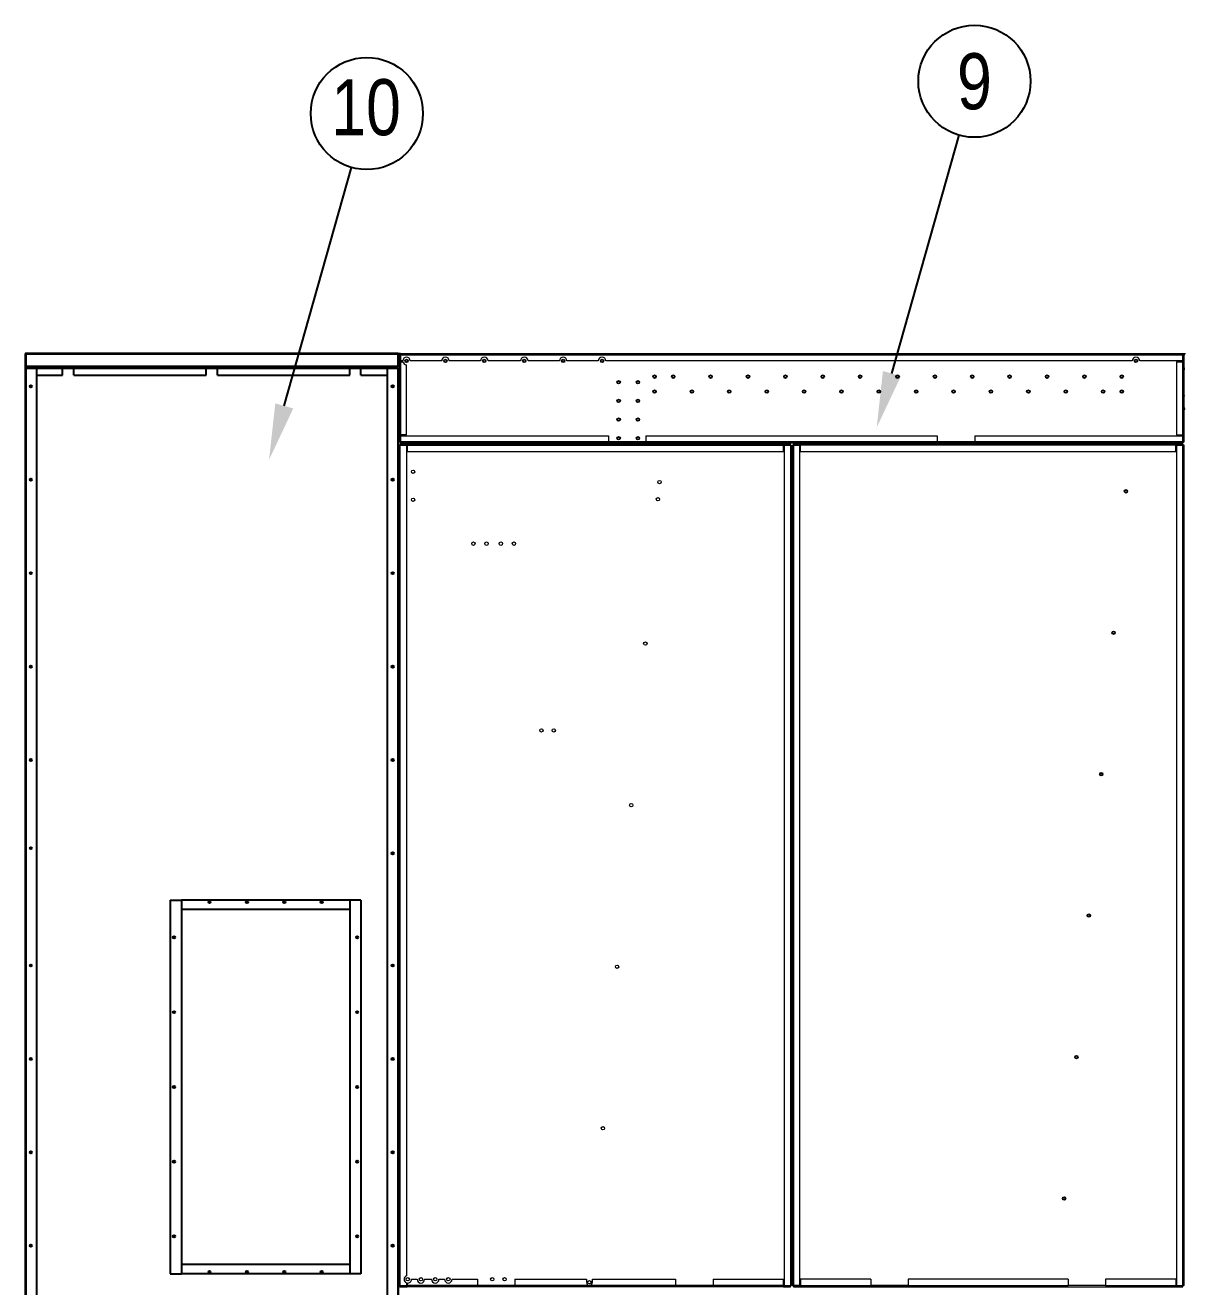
# Model space of a CAD drawing. Header units: millimetres. Extents: x -17070 to 42149, y -291348 to 30242.
# Drawn here: x 22335 to 25437, y 17532 to 20909 of the extents above; entities that cross this region are included whole.
import ezdxf
from ezdxf.enums import TextEntityAlignment as Align

# ---------------------------------------------------------------- set-up
doc = ezdxf.new("R2010")
doc.units = ezdxf.units.MM
doc.linetypes.add('HIDDEN', pattern=[0.375, 0.25, -0.125])
for name, color, linetype in [('냉각탑_dim', 1, 'Continuous'), ('냉각탑_text', 3, 'Continuous'), ('숨은선', 5, 'HIDDEN')]:
    doc.layers.add(name, color=color, linetype=linetype)
doc.styles.get("Standard").update_dxf_attribs({"font": 'arial.ttf'})

# ---------------------------------------------------------------- blocks, each defined once
blk = doc.blocks.new('A$C61556EF2')
for p, q in [((0, 998), (1450, 998)), ((0, 0), (0, 998)), ((1450, 998), (2900, 998)), ((2900, 0), (2900, 998)), ((2880, 968), (2900, 968)), ((1425, 898), (2425, 898)), ((1425, 898), (1425, 868)), ((2425, 898), (2425, 868)), ((1425, 868), (1425, 418)), ((1425, 868), (2425, 868)), ((1450, 868), (2425, 868)), ((1450, 868), (1450, 418)), ((2400, 868), (2400, 418)), ((2425, 868), (2425, 418)), ((2880, 868), (2900, 868)), ((1425, 418), (2425, 418)), ((1425, 388), (1425, 418)), ((1450, 418), (2425, 418)), ((2425, 388), (2425, 418)), ((1425, 388), (2425, 388)), ((0, 0), (1450, 0)), ((1450, 0), (2900, 0)), ((2880, 30), (2900, 30))]:
    blk.add_line(p, q)
at = {"color": 5}
for p, q in [((0, 968), (1450, 968)), ((0, 968), (20, 968)), ((20, 898), (20, 968)), ((1450, 968), (2900, 968)), ((2880, 898), (2880, 968)), ((20, 898), (0, 898)), ((1.6, 868), (1.6, 898)), ((2880, 898), (2900, 898)), ((2898.4, 868), (2898.4, 898)), ((20, 868), (0, 868)), ((20, 514), (20, 868)), ((2880, 514), (2880, 868)), ((20, 514), (0, 514)), ((1.6, 484), (1.6, 514)), ((2880, 514), (2900, 514)), ((2898.4, 484), (2898.4, 514)), ((20, 484), (0, 484)), ((20, 130), (20, 484)), ((2880, 130), (2880, 484)), ((2880, 484), (2900, 484)), ((20, 130), (0, 130)), ((1.6, 100), (1.6, 130)), ((2880, 130), (2900, 130)), ((2898.4, 100), (2898.4, 130)), ((20, 100), (0, 100)), ((20, 30), (20, 100)), ((20, 30), (20, 100)), ((2880, 30), (2880, 100)), ((2880, 30), (2880, 100)), ((2880, 100), (2900, 100)), ((0, 30), (1450, 30)), ((1450, 30), (2900, 30))]:
    blk.add_line(p, q, dxfattribs=at)
for centre in [(50, 983), (300, 983), (550, 983), (800, 983), (1050, 983), (1300, 983), (1600, 983), (1850, 983), (2100, 983), (2350, 983), (2600, 983), (2850, 983), (1525, 888), (1725, 888), (1925, 888), (2125, 888), (2325, 888), (1430, 793), (2420, 793), (1430, 693), (2420, 693), (1430, 593), (2420, 593), (1430, 493), (2420, 493), (1525, 398), (1725, 398), (1925, 398), (2125, 398), (2325, 398), (50, 15), (300, 15), (550, 15), (800, 15), (1050, 15), (1286, 15), (1600, 15), (1850, 15), (2100, 15), (2350, 15), (2600, 15), (2850, 15)]:
    blk.add_circle(centre, 3)
at = {"layer": '숨은선', "ltscale": 4}
for p, q in [((0, 996.4), (1450, 996.4)), ((1.6, 898), (1.6, 998)), ((1450, 996.4), (2898.4, 996.4)), ((2898.4, 898), (2898.4, 998)), ((1.6, 514), (1.6, 868)), ((2898.4, 514), (2898.4, 868)), ((1.6, 30), (1.6, 484)), ((2898.4, 30), (2898.4, 484)), ((1.6, 1.6), (1.6, 100)), ((2898.4, 1.6), (2898.4, 100)), ((0, 1.6), (1450, 1.6)), ((1450, 1.6), (2898.4, 1.6))]:
    blk.add_line(p, q, dxfattribs=at)
blk = doc.blocks.new('A$C42073BE0')
for p, q in [((0, 998), (0, 0)), ((0, 998), (36, 998)), ((36, 998), (36, 0)), ((0, 0), (36, 0))]:
    blk.add_line(p, q)
at = {"layer": '숨은선', "ltscale": 4}
for p, q in [((1.6, 996.4), (34.4, 996.4)), ((1.6, 996.4), (1.6, 0)), ((34.4, 996.4), (34.4, 0)), ((1.6, 1.6), (34.4, 1.6))]:
    blk.add_line(p, q, dxfattribs=at)
blk = doc.blocks.new('1')
at = {"color": 0, "lineweight": 20}
for p, q in [((22334.6, 16881.6), (22334.6, 20029.9)), ((23334.6, 20029.9), (22334.6, 20029.9)), ((23338.2, 20029.9), (23334.6, 20029.9))]:
    blk.add_line(p, q, dxfattribs=at)
at = {"color": 7, "lineweight": 20, "ltscale": 0.001111}
for p, q in [((23336.6, 20026.4), (23334.6, 20026.4)), ((25434.6, 20026.4), (25432.6, 20026.4)), ((23338.1, 20009.9), (23338.1, 20007.9)), ((25434.6, 19991), (25436.6, 19991)), ((25434.6, 19987.9), (25436.6, 19987.9)), ((23334.6, 19793.4), (23336.6, 19793.4)), ((23338.1, 19811.9), (23338.1, 19809.9)), ((23884.1, 19789.9), (23884.1, 19787.9)), ((23895.6, 19789.9), (23895.6, 19787.9)), ((23899.1, 19787.9), (23899.1, 19789.9)), ((23901.1, 19787.9), (23901.1, 19789.9)), ((23902.6, 19789.9), (23902.6, 19787.9)), ((23998.6, 19789.9), (23998.6, 19787.9)), ((24000.6, 19787.9), (24000.6, 19789.9)), ((24002.6, 19787.9), (24002.6, 19789.9)), ((24047.6, 19787.9), (24047.6, 19789.9)), ((24049.6, 19787.9), (24049.6, 19789.9)), ((24051.6, 19789.9), (24051.6, 19787.9)), ((24053.6, 19789.9), (24053.6, 19787.9)), ((25279.6, 19789.9), (25279.6, 19787.9)), ((25281.6, 19787.9), (25281.6, 19789.9)), ((25432.6, 19793.4), (25434.6, 19793.4)), ((24384.6, 19783.9), (24386.6, 19783.9)), ((24384.6, 19757.4), (24386.6, 19757.4)), ((24384.6, 19753.9), (24386.6, 19753.9)), ((24386.6, 19735.9), (24384.6, 19735.9))]:
    blk.add_line(p, q, dxfattribs=at)
at = {"color": 7, "lineweight": 20, "ltscale": 0.010278}
for p, q in [((23334.6, 20026.4), (23334.6, 20007.9)), ((23336.6, 20007.9), (23336.6, 20026.4)), ((25431.1, 20007.9), (25431.1, 20026.4)), ((25432.6, 20026.4), (25432.6, 20007.9)), ((25434.6, 20007.9), (25434.6, 20026.4)), ((23334.6, 19811.9), (23334.6, 19793.4)), ((23336.6, 19793.4), (23336.6, 19811.9)), ((23356.2, 19787.9), (23337.7, 19787.9)), ((24381.5, 19787.9), (24363, 19787.9)), ((24408.2, 19787.9), (24389.7, 19787.9)), ((25431.5, 19787.9), (25413, 19787.9)), ((25431.1, 19793.4), (25431.1, 19811.9)), ((25432.6, 19811.9), (25432.6, 19793.4)), ((25434.6, 19793.4), (25434.6, 19811.9)), ((23337.7, 19786.3), (23356.2, 19786.3)), ((23337.7, 19784.8), (23356.2, 19784.8)), ((24363, 19786.3), (24381.5, 19786.3)), ((24363, 19784.8), (24381.5, 19784.8)), ((24389.7, 19786.3), (24408.2, 19786.3)), ((24389.7, 19784.8), (24408.2, 19784.8)), ((25413, 19786.3), (25431.5, 19786.3)), ((25413, 19784.8), (25431.5, 19784.8)), ((23356.2, 17533.5), (23337.7, 17533.5)), ((23337.7, 17531.9), (23356.2, 17531.9)), ((24381.5, 17533.5), (24363, 17533.5)), ((24363, 17531.9), (24381.5, 17531.9)), ((24408.2, 17533.5), (24389.7, 17533.5)), ((24389.7, 17531.9), (24408.2, 17531.9)), ((25431.5, 17533.5), (25413, 17533.5)), ((25413, 17531.9), (25431.5, 17531.9))]:
    blk.add_line(p, q, dxfattribs=at)
at = {"color": 7, "lineweight": 20, "ltscale": 0.000833333}
for p, q in [((23338.1, 20026.4), (23336.6, 20026.4)), ((25431.1, 20026.4), (25432.6, 20026.4)), ((23338.1, 19793.4), (23336.6, 19793.4)), ((25431.1, 19793.4), (25432.6, 19793.4)), ((23337.7, 19784.8), (23337.7, 19786.3)), ((24381.5, 19784.8), (24381.5, 19786.3)), ((24389.7, 19784.8), (24389.7, 19786.3)), ((25431.5, 19784.8), (25431.5, 19786.3)), ((23337.7, 17535), (23337.7, 17533.5)), ((24381.5, 17535), (24381.5, 17533.5)), ((24389.7, 17535), (24389.7, 17533.5)), ((25431.5, 17535), (25431.5, 17533.5))]:
    blk.add_line(p, q, dxfattribs=at)
at = {"color": 7, "lineweight": 20}
for p, q in [((23338.1, 20029.9), (25431.1, 20029.9)), ((23338.1, 20026.4), (25431.1, 20026.4)), ((25296.1, 20009.9), (23887.6, 20009.9)), ((25431.1, 19789.9), (23338.1, 19789.9)), ((23356.2, 19787.9), (24363, 19787.9)), ((25413, 19787.9), (24408.2, 19787.9)), ((23334.6, 17535), (23334.6, 19784.8)), ((23337.7, 17535), (23337.7, 19784.8)), ((23354.6, 19784.8), (23354.6, 17561.3)), ((23356.2, 19784.8), (24363, 19784.8)), ((23356.2, 19767.9), (24363, 19767.9)), ((24364.6, 19784.8), (24364.6, 17535)), ((24381.5, 19784.8), (24381.5, 17535)), ((24384.6, 19784.8), (24384.6, 17535)), ((24386.6, 19784.8), (24386.6, 17535)), ((24389.7, 19784.8), (24389.7, 17535)), ((24406.6, 17535), (24406.6, 19784.8)), ((25413, 19784.8), (24408.2, 19784.8)), ((24408.2, 19767.9), (25413, 19767.9)), ((25414.6, 19784.8), (25414.6, 17535)), ((25431.5, 17535), (25431.5, 19784.8)), ((25434.6, 17535), (25434.6, 19784.8)), ((24363, 17531.9), (23356.2, 17531.9)), ((24408.2, 17531.9), (25413, 17531.9))]:
    blk.add_line(p, q, dxfattribs=at)
at = {"color": 7, "lineweight": 20, "ltscale": 0.001944}
for p, q in [((23338.1, 20026.4), (23338.1, 20029.9)), ((25431.1, 20026.4), (25431.1, 20029.9)), ((23334.6, 20007.9), (23338.1, 20007.9)), ((25434.6, 20007.9), (25431.1, 20007.9)), ((23334.6, 19811.9), (23338.1, 19811.9)), ((23338.1, 19793.4), (23338.1, 19789.9)), ((25434.6, 19811.9), (25431.1, 19811.9)), ((25431.1, 19793.4), (25431.1, 19789.9))]:
    blk.add_line(p, q, dxfattribs=at)
at = {"color": 7, "lineweight": 20, "ltscale": 0.009167}
for p, q in [((23338.1, 20026.4), (23338.1, 20009.9)), ((25431.1, 20009.9), (25431.1, 20026.4)), ((25414.6, 20007.9), (25431.1, 20007.9)), ((23354.6, 19811.9), (23338.1, 19811.9)), ((23338.1, 19809.9), (23338.1, 19793.4)), ((23894.6, 19809.9), (23894.6, 19793.4)), ((23994.6, 19809.9), (23994.6, 19793.4)), ((24774.6, 19809.9), (24774.6, 19793.4)), ((24874.6, 19809.9), (24874.6, 19793.4)), ((25414.6, 19811.9), (25431.1, 19811.9)), ((25431.1, 19793.4), (25431.1, 19809.9))]:
    blk.add_line(p, q, dxfattribs=at)
at = {"color": 7, "lineweight": 20, "ltscale": 0.003944}
blk.add_line((25431.1, 20029.9), (25438.2, 20029.9), dxfattribs=at)
at = {"color": 7, "lineweight": 20, "ltscale": 0.003056}
blk.add_line((25431.1, 20026.8), (25436.6, 20026.8), dxfattribs=at)
at = {"color": 7, "lineweight": 20, "ltscale": 0.108889}
for p, q in [((23334.6, 20007.9), (23334.6, 19811.9)), ((23338.1, 20007.9), (23338.1, 19811.9)), ((25414.6, 20007.9), (25414.6, 19811.9)), ((25431.1, 19811.9), (25431.1, 20007.9)), ((25434.6, 19811.9), (25434.6, 20007.9))]:
    blk.add_line(p, q, dxfattribs=at)
at = {"color": 7, "lineweight": 20, "ltscale": 0.003611}
blk.add_line((23344.6, 20009.9), (23338.1, 20009.9), dxfattribs=at)
at = {"color": 7, "lineweight": 20, "ltscale": 0.003723}
blk.add_line((23338.1, 20007.9), (23344.8, 20007.9), dxfattribs=at)
at = {"color": 7, "lineweight": 20, "ltscale": 0.104444}
blk.add_line((23354.6, 19811.9), (23354.6, 19999.9), dxfattribs=at)
at = {"color": 7, "lineweight": 20, "ltscale": 0.046667}
for p, q in [((23448.6, 20009.9), (23364.6, 20009.9)), ((23552.6, 20009.9), (23468.6, 20009.9)), ((23763.6, 20009.9), (23679.6, 20009.9)), ((23867.6, 20009.9), (23783.6, 20009.9))]:
    blk.add_line(p, q, dxfattribs=at)
at = {"color": 7, "lineweight": 20, "ltscale": 0.048333}
blk.add_line((23659.6, 20009.9), (23572.6, 20009.9), dxfattribs=at)
at = {"color": 7, "lineweight": 20, "ltscale": 0.063889}
blk.add_line((25431.1, 20009.9), (25316.1, 20009.9), dxfattribs=at)
at = {"color": 7, "lineweight": 20, "ltscale": 0.001373}
for p, q in [((25434.6, 19915.7), (25436.6, 19917.2)), ((25436.6, 19883.9), (25434.6, 19882.5)), ((25436.6, 19880.1), (25434.6, 19878.7))]:
    blk.add_line(p, q, dxfattribs=at)
at = {"color": 7, "lineweight": 20, "ltscale": 0.000888889}
for p, q in [((23337.7, 19787.9), (23337.7, 19786.3)), ((24381.5, 19786.3), (24381.5, 19787.9)), ((24389.7, 19787.9), (24389.7, 19786.3)), ((25431.5, 19786.3), (25431.5, 19787.9)), ((24363, 19784.8), (24364.6, 19784.8)), ((23337.7, 17533.5), (23337.7, 17531.9)), ((23356.2, 17535), (23354.6, 17535)), ((24364.6, 17535), (24363, 17535)), ((24381.5, 17531.9), (24381.5, 17533.5)), ((24389.7, 17533.5), (24389.7, 17531.9)), ((24408.2, 17535), (24406.6, 17535)), ((25414.6, 17535), (25413, 17535)), ((25431.5, 17531.9), (25431.5, 17533.5))]:
    blk.add_line(p, q, dxfattribs=at)
at = {"color": 7, "lineweight": 20, "ltscale": 0.309167}
for p, q in [((23338.1, 19809.9), (23894.6, 19809.9)), ((23894.6, 19793.4), (23338.1, 19793.4)), ((24874.6, 19809.9), (25431.1, 19809.9)), ((25431.1, 19793.4), (24874.6, 19793.4))]:
    blk.add_line(p, q, dxfattribs=at)
at = {"color": 7, "lineweight": 20, "ltscale": 0.001722}
for p, q in [((23356.2, 19784.8), (23356.2, 19787.9)), ((24363, 19784.8), (24363, 19787.9)), ((24408.2, 19787.9), (24408.2, 19784.8)), ((25413, 19787.9), (25413, 19784.8)), ((23337.7, 19784.8), (23334.6, 19784.8)), ((24381.5, 19784.8), (24384.6, 19784.8)), ((24386.6, 19784.8), (24389.7, 19784.8)), ((25434.6, 19784.8), (25431.5, 19784.8)), ((23337.7, 17535), (23334.6, 17535)), ((23356.2, 17535), (23356.2, 17531.9)), ((24363, 17535), (24363, 17531.9)), ((24381.5, 17535), (24384.6, 17535)), ((24386.6, 17535), (24389.7, 17535)), ((24408.2, 17531.9), (24408.2, 17535)), ((25413, 17531.9), (25413, 17535)), ((25434.6, 17535), (25431.5, 17535))]:
    blk.add_line(p, q, dxfattribs=at)
at = {"color": 7, "lineweight": 20, "ltscale": 0.055556}
for p, q in [((23994.6, 19793.4), (23894.6, 19793.4)), ((23994.6, 19793.4), (23894.6, 19793.4)), ((24874.6, 19793.4), (24774.6, 19793.4)), ((24874.6, 19793.4), (24774.6, 19793.4)), ((23644.6, 17535), (23544.6, 17535)), ((24174.6, 17535), (24074.6, 17535)), ((24174.6, 17535), (24074.6, 17535)), ((24596.6, 17535), (24696.6, 17535)), ((24696.6, 17535), (24596.6, 17535)), ((25224.6, 17535), (25124.6, 17535))]:
    blk.add_line(p, q, dxfattribs=at)
at = {"color": 7, "lineweight": 20, "ltscale": 0.433333}
for p, q in [((23994.6, 19809.9), (24774.6, 19809.9)), ((24774.6, 19793.4), (23994.6, 19793.4))]:
    blk.add_line(p, q, dxfattribs=at)
at = {"color": 7, "lineweight": 20, "ltscale": 0.009389}
for p, q in [((23354.6, 19784.8), (23337.7, 19784.8)), ((23356.2, 19784.8), (23356.2, 19767.9)), ((24363, 19767.9), (24363, 19784.8)), ((24381.5, 19784.8), (24364.6, 19784.8)), ((24406.6, 19784.8), (24389.7, 19784.8)), ((24408.2, 19767.9), (24408.2, 19784.8)), ((25413, 19767.9), (25413, 19784.8)), ((25414.6, 19784.8), (25431.5, 19784.8)), ((23337.7, 17535), (23354.6, 17535)), ((23544.6, 17551.9), (23544.6, 17535)), ((23644.6, 17551.9), (23644.6, 17535)), ((24074.6, 17551.9), (24074.6, 17535)), ((24174.6, 17551.9), (24174.6, 17535)), ((24363, 17535), (24363, 17551.9)), ((24364.6, 17535), (24381.5, 17535)), ((24406.6, 17535), (24389.7, 17535)), ((24408.2, 17551.9), (24408.2, 17535)), ((24596.6, 17551.9), (24596.6, 17535)), ((24696.6, 17551.9), (24696.6, 17535)), ((25124.6, 17551.9), (25124.6, 17535)), ((25224.6, 17551.9), (25224.6, 17535)), ((25413, 17551.9), (25413, 17535)), ((25414.6, 17535), (25431.5, 17535))]:
    blk.add_line(p, q, dxfattribs=at)
at = {"color": 7, "lineweight": 20, "ltscale": 0.000888888}
for p, q in [((23354.6, 19784.8), (23356.2, 19784.8)), ((23356.2, 17535), (23354.6, 17535))]:
    blk.add_line(p, q, dxfattribs=at)
at = {"color": 7, "lineweight": 20, "ltscale": 0.011818}
blk.add_line((23334.6, 17558.7), (23332.7, 17537.5), dxfattribs=at)
at = {"color": 7, "lineweight": 20, "ltscale": 0.001034}
blk.add_line((23332.7, 17537.5), (23334.6, 17537.3), dxfattribs=at)
at = {"color": 7, "lineweight": 20, "ltscale": 0.004182}
blk.add_line((23354.6, 17542.6), (23354.6, 17535), dxfattribs=at)
at = {"color": 7, "lineweight": 20, "ltscale": 0.003933}
blk.add_line((23356.2, 17542.1), (23356.2, 17535), dxfattribs=at)
at = {"color": 7, "lineweight": 20, "ltscale": 0.104667}
for p, q in [((23544.6, 17535), (23356.2, 17535)), ((24174.6, 17551.9), (24363, 17551.9)), ((24363, 17535), (24174.6, 17535)), ((24596.6, 17551.9), (24408.2, 17551.9)), ((24408.2, 17535), (24596.6, 17535)), ((25413, 17551.9), (25224.6, 17551.9)), ((25224.6, 17535), (25413, 17535))]:
    blk.add_line(p, q, dxfattribs=at)
at = {"color": 7, "lineweight": 20, "ltscale": 0.008333}
for p, q in [((23368, 17551.9), (23383, 17551.9)), ((23441.4, 17551.9), (23456.4, 17551.9))]:
    blk.add_line(p, q, dxfattribs=at)
at = {"color": 7, "lineweight": 20, "ltscale": 0.010222}
blk.add_line((23403, 17551.9), (23421.4, 17551.9), dxfattribs=at)
at = {"color": 7, "lineweight": 20, "ltscale": 0.037841}
blk.add_line((23476.4, 17551.9), (23544.6, 17551.9), dxfattribs=at)
at = {"color": 7, "lineweight": 20, "ltscale": 0.106316}
blk.add_line((23644.6, 17551.9), (23835.9, 17551.9), dxfattribs=at)
at = {"color": 7, "lineweight": 20, "ltscale": 0.238889}
blk.add_line((24074.6, 17535), (23644.6, 17535), dxfattribs=at)
at = {"color": 7, "lineweight": 20, "ltscale": 0.004483}
for p, q in [((23835.9, 17551.9), (23835.9, 17543.9)), ((23851.9, 17543.9), (23851.9, 17551.9))]:
    blk.add_line(p, q, dxfattribs=at)
at = {"color": 7, "lineweight": 20, "ltscale": 0.123684}
blk.add_line((23851.9, 17551.9), (24074.6, 17551.9), dxfattribs=at)
at = {"color": 7, "lineweight": 20, "ltscale": 0.237778}
for p, q in [((25124.6, 17551.9), (24696.6, 17551.9)), ((24696.6, 17535), (25124.6, 17535))]:
    blk.add_line(p, q, dxfattribs=at)
at = {"color": 7, "lineweight": 20}
for centre, radius in [((23354.6, 20009.9), 4.5), ((23354.6, 20009.9), 3), ((23458.6, 20009.9), 4.5), ((23458.6, 20009.9), 3), ((23562.6, 20009.9), 4.5), ((23562.6, 20009.9), 3), ((23669.6, 20009.9), 4.5), ((23669.6, 20009.9), 3), ((23773.6, 20009.9), 4.5), ((23773.6, 20009.9), 3), ((23877.6, 20009.9), 4.5), ((23877.6, 20009.9), 3), ((25306.1, 20009.9), 4.5), ((25306.1, 20009.9), 3), ((23922.1, 19952.9), 4.5), ((23922.1, 19952.9), 3), ((23973.6, 19952.9), 4.5), ((23973.6, 19952.9), 3), ((24018.1, 19967.9), 4.5), ((24018.1, 19967.9), 3), ((24068.1, 19967.9), 4.5), ((24068.1, 19967.9), 3), ((24168.1, 19967.9), 4.5), ((24168.1, 19967.9), 3), ((24268.1, 19967.9), 4.5), ((24268.1, 19967.9), 3), ((24368.1, 19967.9), 4.5), ((24368.1, 19967.9), 3), ((24468.1, 19967.9), 4.5), ((24468.1, 19967.9), 3), ((24568.1, 19967.9), 4.5), ((24568.1, 19967.9), 3), ((24668.1, 19967.9), 4.5), ((24668.1, 19967.9), 3), ((24768.1, 19967.9), 4.5), ((24768.1, 19967.9), 3), ((24868.1, 19967.9), 4.5), ((24868.1, 19967.9), 3), ((24968.1, 19967.9), 4.5), ((24968.1, 19967.9), 3), ((25068.1, 19967.9), 4.5), ((25068.1, 19967.9), 3), ((25168.1, 19967.9), 4.5), ((25168.1, 19967.9), 3), ((25268.1, 19967.9), 4.5), ((25268.1, 19967.9), 3), ((24018.1, 19927.9), 4.5), ((24018.1, 19927.9), 3), ((24118.1, 19927.9), 4.5), ((24118.1, 19927.9), 3), ((24218.1, 19927.9), 4.5), ((24218.1, 19927.9), 3), ((24318.1, 19927.9), 4.5), ((24318.1, 19927.9), 3), ((24418.1, 19927.9), 4.5), ((24418.1, 19927.9), 3), ((24518.1, 19927.9), 4.5), ((24518.1, 19927.9), 3), ((24618.1, 19927.9), 4.5), ((24618.1, 19927.9), 3), ((24718.1, 19927.9), 4.5), ((24718.1, 19927.9), 3), ((24818.1, 19927.9), 4.5), ((24818.1, 19927.9), 3), ((24918.1, 19927.9), 4.5), ((24918.1, 19927.9), 3), ((25018.1, 19927.9), 4.5), ((25018.1, 19927.9), 3), ((25118.1, 19927.9), 4.5), ((25118.1, 19927.9), 3), ((25218.1, 19927.9), 4.5), ((25218.1, 19927.9), 3), ((25268.1, 19927.9), 4.5), ((25268.1, 19927.9), 3), ((23922.1, 19902.9), 4.5), ((23922.1, 19902.9), 3), ((23973.6, 19902.9), 4.5), ((23973.6, 19902.9), 3), ((23922.1, 19852.9), 4.5), ((23922.1, 19852.9), 3), ((23973.6, 19852.9), 4.5), ((23973.6, 19852.9), 3), ((23922.1, 19802.9), 4.5), ((23922.1, 19802.9), 3), ((23973.6, 19802.9), 4.5), ((23973.6, 19802.9), 3), ((23372.1, 19713.3), 4.5), ((24031.3, 19685.7), 4.5), ((25279.3, 19661), 4.5), ((25279.3, 19661), 3), ((23372.1, 19638.3), 4.5), ((24027.3, 19639.9), 4.5), ((23533.5, 19520.9), 4.5), ((23568.5, 19520.9), 4.5), ((23606.9, 19520.9), 4.5), ((23641.9, 19520.9), 4.5), ((25246.1, 19282.4), 4.5), ((25246.1, 19282.4), 3), ((23993.5, 19253.3), 4.5), ((23715.5, 19020.9), 4.5), ((23748.5, 19020.9), 4.5), ((25213, 18903.9), 4.5), ((25213, 18903.9), 3), ((23955.7, 18821), 4.5), ((25179.9, 18525.3), 4.5), ((25179.9, 18525.3), 3), ((23917.8, 18388.6), 4.5), ((25146.8, 18146.8), 4.5), ((25146.8, 18146.8), 3), ((23880, 17956.3), 4.5), ((25113.7, 17768.2), 4.5), ((25113.7, 17768.2), 3), ((23358, 17551.9), 4.5), ((23393, 17551.9), 4.5), ((23431.4, 17551.9), 4.5), ((23466.4, 17551.9), 4.5), ((23583.8, 17551.9), 4.5), ((23617, 17551.9), 4.5), ((23843.9, 17543.9), 4.5)]:
    blk.add_circle(centre, radius, dxfattribs=at)
for centre, radius, start, end in [((23338.2, 20026.3), 3.6, 91.5918, 178.4088), ((23338.2, 20026.3), 1.6, 93.5833, 176.4167), ((23338.2, 20026.3), 3.6, 90, 90.2418), ((23894, 20026.3), 3.6, 89.7582, 90), ((23903.1, 20026.4), 3.5, 90, 90.2449), ((23354.6, 20009.9), 10, 0, 180), ((23354.6, 20009.9), 10, 191.5372, 270), ((23458.6, 20009.9), 10, 0, 180), ((23562.6, 20009.9), 10, 0, 180), ((23669.6, 20009.9), 10, 0, 180), ((23773.6, 20009.9), 10, 0, 180), ((23877.6, 20009.9), 10, 0, 180), ((25306.1, 20009.9), 10, 0, 180), ((23358, 17551.9), 10, 110.4057, 249.5943), ((23338, 17535.4), 3.5, 175, 263.6565), ((23338, 17535.4), 1.5, 195.4662, 255.061), ((23358, 17551.9), 10, 259.1251, 0), ((23393, 17551.9), 10, 180, 0), ((23431.4, 17551.9), 10, 180, 0), ((23466.4, 17551.9), 10, 180, 0), ((23843.9, 17543.9), 8, 180, 0)]:
    blk.add_arc(centre, radius, start, end, dxfattribs=at)
at = {"layer": '냉각탑_dim', "lineweight": -3}
for points in [[(24677.2, 19969.3), (24612.4, 19831.7), (24629.1, 19982.9)], [(23051.6, 19882.8), (22986.8, 19745.3), (23003.5, 19896.4)]]:
    blk.add_solid(points, dxfattribs=at)
at = {"color": 2, "rotation": 270}
for name, p in [('A$C42073BE0', (22334.6, 20029.9)), ('A$C61556EF2', (22334.6, 19991.9))]:
    blk.add_blockref(name, p, dxfattribs=at)

msp = doc.modelspace()

# ---------------------------------------------------------------- linework, layer by layer
at = {"layer": '냉각탑_dim', "linetype": 'ByBlock', "lineweight": -3}
for points in [[(24653.1, 19976.1), (24833.2, 20614.2)], [(23027.5, 19889.6), (23207.6, 20527.7)]]:
    msp.add_lwpolyline(points, dxfattribs=at)
for centre in [(24873.9, 20758.5), (23248.3, 20672.1)]:
    msp.add_circle(centre, 150, dxfattribs=at)

# ---------------------------------------------------------------- block references
msp.add_blockref('1', (0, 0))

# ---------------------------------------------------------------- texts
at = {"layer": '냉각탑_text', "width": 0.8}
for s, p in [('9', (24873.9, 20758.5)), ('10', (23246.3, 20689.1))]:
    msp.add_text(s, height=150, dxfattribs=at).set_placement(p, align=Align.MIDDLE_CENTER)

doc.saveas('drawing.dxf')
